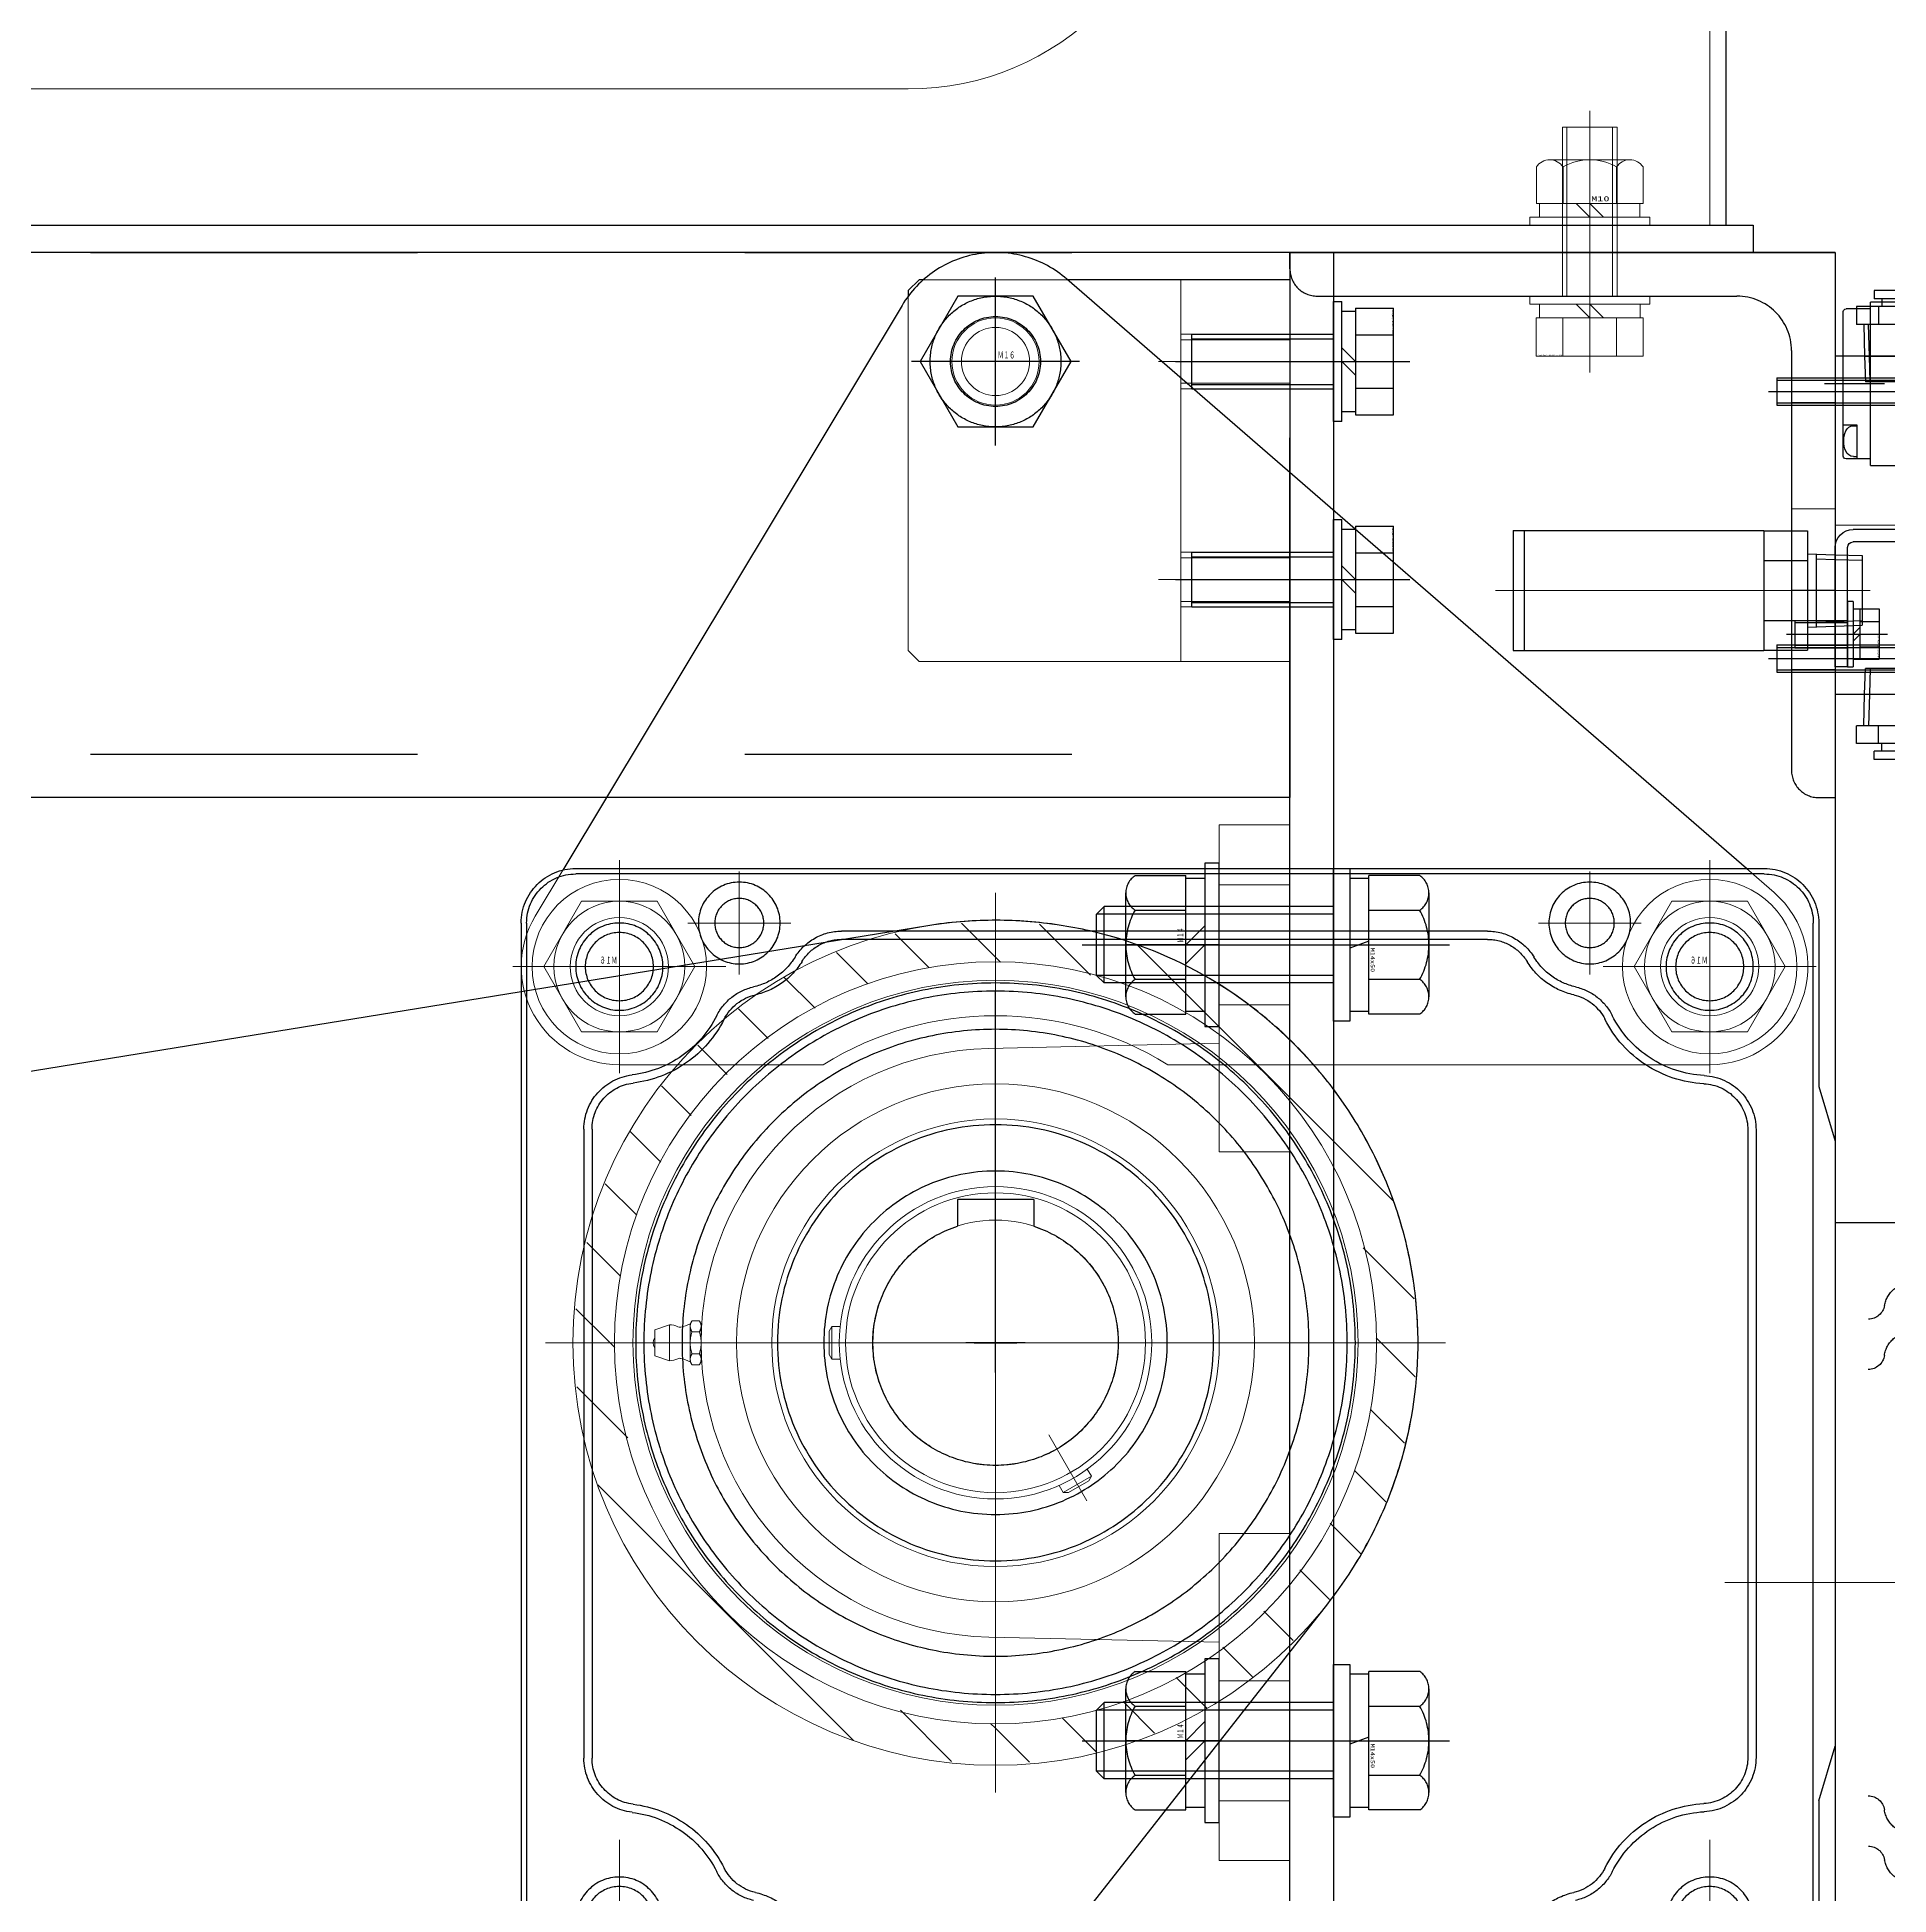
# Model space of a CAD drawing. Units: millimetres at full size. Extents: x -18456 to 18937, y -12290 to 13871.
# Drawn here: x 3715 to 4734, y -4201 to -3178 of the extents above; entities that cross this region are included whole.
import ezdxf
from ezdxf.enums import TextEntityAlignment as Align

# ---------------------------------------------------------------- set-up
doc = ezdxf.new("R2010")
doc.units = ezdxf.units.MM
doc.header["$LTSCALE"] = 100
doc.linetypes.add('CHAIN2', pattern=[12, 9, -1, 1, -1])
doc.linetypes.add('DOUBLE_CHAIN2', pattern=[12.8, 9, -1, 0.6, -0.6, 0.6, -1])
for name, color, linetype in [('0-2_0', 2, 'Continuous'), ('0-3_06_PHANTOM', 2, 'DOUBLE_CHAIN2'), ('0-6_10_DRAFT', 1, 'Continuous')]:
    doc.layers.add(name, color=color, linetype=linetype)
doc.layers.add('0-7_05_CENTER', color=2, linetype='CHAIN2', lineweight=18)
doc.layers.add('0-8_04_HIDDEN', color=7, linetype='Continuous', lineweight=18)
doc.styles.add('ＭＳ ゴシック', font='')
doc.styles.get('ＭＳ ゴシック').set_extended_font_data('MS Gothic')

# ---------------------------------------------------------------- blocks, each defined once
blk = doc.blocks.new('A$C7D504894_1')
at = {"layer": '0-2_0', "color": 134}
blk.add_line((675, 5), (675, 542.98), dxfattribs=at)
blk.add_lwpolyline([(-30, 5), (680, 5), (680, 0), (-30, 0)], close=True, dxfattribs=at)
at = {"layer": '0-7_05_CENTER'}
blk.add_line((650, -7.24), (650, 12.16), dxfattribs=at)
at = {"layer": '0-8_04_HIDDEN'}
blk.add_line((672, 5), (672, 700), dxfattribs=at)
blk = doc.blocks.new('A$C67527B72_1')
at = {"layer": '0-8_04_HIDDEN'}
blk.add_lwpolyline([(687, 200), (687, 0), (687, -200)], dxfattribs=at)
blk.add_arc((637, 200), 50, 0, 90, dxfattribs=at)
blk = doc.blocks.new('A$C1A3C2C0C_1_1')
at = {"layer": '0-8_04_HIDDEN', "linetype": 'CHAIN2'}
blk.add_line((0, -34), (0, 14), dxfattribs=at)
at = {"layer": '0-8_04_HIDDEN'}
for p, q in [((-9.81, 11), (9.81, 11)), ((-9.81, 4), (-9.81, 11)), ((-4.91, 4), (-4.91, 11)), ((4.91, 4), (4.91, 11)), ((9.81, 4), (9.81, 11)), ((9.81, 4), (-9.81, 4)), ((-9.25, 4), (-9.25, 1.5)), ((0, 1.5), (-2.5, 4)), ((0, 4), (2.5, 1.5)), ((9.25, 1.5), (9.25, 4)), ((-11, 1.5), (11, 1.5)), ((-11, 1.5), (-11, 0)), ((-11, 0), (11, 0)), ((-5, -31), (-5, 0)), ((-4.19, -31), (-4.19, 0)), ((4.19, -31), (4.19, 0)), ((5, -31), (5, 0)), ((11, 0), (11, 1.5)), ((-5, -31), (5, -31))]:
    blk.add_line(p, q, dxfattribs=at)
at = {"layer": '0-6_10_DRAFT', "style": 'ＭＳ ゴシック', "width": 1.8}
blk.add_text('BT-M10x35L,SW,PW', height=0.2199, dxfattribs=at).set_placement((5.1, 10.66), align=Align.BOTTOM_LEFT)
blk = doc.blocks.new('M10Nza_1_1')
at = {"layer": '0-8_04_HIDDEN'}
for p, q in [((-9.8, 4), (-9.8, 10.69)), ((-7.35, 12), (7.35, 12)), ((-4.9, 4), (-4.9, 10.69)), ((4.9, 10.69), (4.9, 4)), ((9.8, 10.69), (9.8, 4)), ((-9.8, 4), (9.8, 4)), ((-9.2, 1.5), (-9.2, 4)), ((0, 1.5), (-2.5, 4)), ((0, 4), (2.5, 1.5)), ((9.2, 4), (9.2, 1.5))]:
    blk.add_line(p, q, dxfattribs=at)
at = {"layer": '0-8_04_HIDDEN', "linetype": 'CHAIN2'}
blk.add_line((0, 12), (0, 0), dxfattribs=at)
at = {"layer": '0-8_04_HIDDEN'}
blk.add_lwpolyline([(-11, 1.5), (11, 1.5), (11, 0), (-11, 0)], close=True, dxfattribs=at)
for centre, radius, start, end in [((-7.35, 9.06), 2.94, 33.626, 146.374), ((0, 2.2), 9.8, 60, 120), ((7.35, 9.06), 2.94, 33.626, 146.374)]:
    blk.add_arc(centre, radius, start, end, dxfattribs=at)
at = {"layer": '0-6_10_DRAFT', "style": 'ＭＳ ゴシック', "width": 1.8}
blk.add_text('M10', height=0.916, dxfattribs=at).set_placement((0.26, 4.12), align=Align.BOTTOM_LEFT)
blk = doc.blocks.new('A$C77FD0713_1')
at = {"layer": '0-2_0'}
for name, p in [('A$C7D504894_1', (-650, 0)), ('M10Nza_1_1', (0, 5))]:
    blk.add_blockref(name, p, dxfattribs=at)
at = {"layer": '0-8_04_HIDDEN'}
for name, p, rotation in [('A$C67527B72_1', (-325, 717), 270), ('A$C1A3C2C0C_1_1', (0, -8), 180)]:
    blk.add_blockref(name, p, dxfattribs=dict(at, rotation=rotation))
blk = doc.blocks.new('GM-SHYM-RH 0.75kW、1／240a_1_1')
at = {"layer": '0-3_06_PHANTOM'}
for p, q in [((77, 87), (-141, 87)), ((-141, 86), (77, 86)), ((-151, 77), (-151, 47)), ((-150, -114), (-150, 77)), ((-90.25, 75.5), (28.25, 75.5)), ((86, 77), (86, -114)), ((87, 77), (87, -114)), ((-90.25, 74), (28.25, 74)), ((-151, 47), (-154, 37)), ((-139.5, 39.04), (-139.5, -76.04)), ((-138, 39.04), (-138, -76.04)), ((74, 39.2), (74, -76.2)), ((75.5, 39.2), (75.5, -76.2)), ((-154, 37), (-154, -74)), ((-7, 26.3), (7, 26.3)), ((-7, 26.3), (-7, 21.38)), ((7, 26.3), (7, 21.38)), ((-176.5, 22), (-154, 22)), ((-151, -84), (-154, -74)), ((-151, -84), (-151, -114))]:
    blk.add_line(p, q, dxfattribs=at)
for centre, radius in [((-109, 77), 7.5), ((47, 77), 7.5), ((-109, 77), 4.5), ((47, 77), 4.5), ((-131, 69), 8), ((-131, 69), 6.25), ((69, 69), 8), ((69, 69), 6.25), ((0, 0), 66), ((0, 0), 64.5), ((0, 0), 57.5), ((0, 0), 40), ((0, 0), 31.5), ((-131, -106), 8), ((69, -106), 8), ((-131, -106), 6.25), ((69, -106), 6.25)]:
    blk.add_circle(centre, radius, dxfattribs=at)
for centre, radius, start, end in [((-141, 77), 10, 90, 180), ((-141, 77), 9, 90, 180), ((77, 77), 10, 0, 90), ((77, 77), 9, 0, 90), ((-90.25, 65.5), 10, 90, 148.4846), ((28.25, 65.5), 10, 31.5154, 90), ((-90.25, 65.5), 8.5, 90, 148.4846), ((28.25, 65.5), 8.5, 31.5154, 90), ((-109, 77), 12, 282.6202, 328.4846), ((-109, 77), 13.5, 282.6202, 328.4846), ((47, 77), 13.5, 211.5154, 257.3798), ((47, 77), 12, 211.5154, 257.3798), ((-104.19, 55.53), 10, 102.6202, 153.3237), ((42.19, 55.53), 10, 26.6763, 77.3798), ((-104.19, 55.53), 8.5, 102.6202, 153.3237), ((42.19, 55.53), 8.5, 26.6763, 77.3798), ((-131, 69), 20, 272.866, 333.3237), ((-131, 69), 21.5, 272.866, 333.3237), ((69, 69), 21.5, 206.6763, 263.3002), ((69, 69), 20, 206.6763, 263.3002), ((-129.5, 39.04), 10, 92.866, 180), ((65.5, 39.2), 10, 0, 83.3002), ((-129.5, 39.04), 8.5, 92.866, 180), ((65.5, 39.2), 8.5, 0, 83.3002), ((0, 0), 22.5, 108.1262, 71.8738), ((-168, 6), 5, 9.6148, 90), ((-160.11, 7.34), 3, 189.6148, 270), ((-168, -3.01), 5, 8.086, 90), ((-160.08, -1.89), 3, 188.086, 270), ((-129.5, -76.04), 10, 180, 267.134), ((-129.5, -76.04), 8.5, 180, 267.134), ((65.5, -76.2), 8.5, 276.6998, 0), ((65.5, -76.2), 10, 276.6998, 0), ((-160.08, -86.11), 3, 90, 171.914), ((-131, -106), 21.5, 26.6763, 87.134), ((69, -106), 21.5, 96.6998, 153.3237), ((-168, -84.99), 5, 270, 351.914), ((-131, -106), 20, 26.6763, 87.134), ((69, -106), 20, 96.6998, 153.3237), ((-168, -94), 5, 270, 350.3852), ((-160.11, -95.34), 3, 90, 170.3852), ((-104.19, -92.53), 10, 206.6763, 257.3798), ((-104.19, -92.53), 8.5, 206.6763, 257.3798), ((42.19, -92.53), 8.5, 282.6202, 333.3237), ((42.19, -92.53), 10, 282.6202, 333.3237), ((-109, -114), 13.5, 31.5154, 77.3798), ((47, -114), 13.5, 102.6202, 148.4846)]:
    blk.add_arc(centre, radius, start, end, dxfattribs=at)
at = {"layer": '0-7_05_CENTER'}
for p, q in [((-109, 86.43), (-109, 67.57)), ((47, 86.43), (47, 67.57)), ((-131, 54.19), (-131, 83.81)), ((69, 54.19), (69, 83.81)), ((0, 79.47), (0, -79.47)), ((-99.57, 77), (-118.43, 77)), ((56.43, 77), (37.57, 77)), ((-116.19, 69), (-145.81, 69)), ((83.81, 69), (54.19, 69)), ((79.47, 0), (-79.47, 0)), ((-133.79, -44), (-401.98, -44)), ((-131, -120.81), (-131, -91.19)), ((69, -120.81), (69, -91.19))]:
    blk.add_line(p, q, dxfattribs=at)
blk = doc.blocks.new('A$C011450D5_1_1')
at = {"layer": '0-3_06_PHANTOM', "color": 7}
for p, q in [((-206.72, -18), (-82.11, -126.11)), ((-51.85, -121.3), (10.19, -18))]:
    blk.add_line(p, q, dxfattribs=at)
blk.add_circle((-69, -111), 8.25, dxfattribs=at)
blk.add_arc((-69, -111), 20, 229.0571, 329.0108, dxfattribs=at)
at = {"layer": '0-6_10_DRAFT'}
for p, q in [((-69, 72.91), (-69, 4.5)), ((-65.09, 69), (-72.91, 69))]:
    blk.add_line(p, q, dxfattribs=at)
at = {"layer": '0-7_05_CENTER'}
for p, q in [((-200, -13.68), (-200, 13.68)), ((0, -13.68), (0, 13.68)), ((-186.32, 0), (-213.68, 0)), ((13.68, 0), (-13.68, 0)), ((-69, -124.68), (-69, -97.32)), ((-55.32, -111), (-82.68, -111))]:
    blk.add_line(p, q, dxfattribs=at)
at = {"layer": '0-8_04_HIDDEN'}
for p, q in [((-200, 18), (-100.61, 18)), ((-37.39, 18), (0, 18)), ((10.19, -18), (15.43, -9.27)), ((-211.8, -13.6), (-206.72, -18))]:
    blk.add_line(p, q, dxfattribs=at)
for centre in [(-200, 0), (0, 0)]:
    blk.add_circle(centre, 9, dxfattribs=at)
for centre, radius, start, end in [((-200, 0), 18, 90, 229.0571), ((-69, 69), 60, 238.2117, 301.7883), ((0, 0), 18, 329.0108, 90)]:
    blk.add_arc(centre, radius, start, end, dxfattribs=at)
blk = doc.blocks.new('M16Bv_1_1')
at = {"layer": '0-8_04_HIDDEN', "linetype": 'CHAIN2'}
for p, q in [((0, 19.54), (0, -19.54)), ((-19.54, 0), (19.54, 0))]:
    blk.add_line(p, q, dxfattribs=at)
at = {"layer": '0-8_04_HIDDEN'}
for p, q in [((13.85, 0), (6.93, 11.99)), ((-13.85, 0), (-6.92, -11.99)), ((6.93, -11.99), (13.85, 0)), ((-6.92, -11.99), (6.93, -11.99))]:
    blk.add_line(p, q, dxfattribs=at)
blk.add_lwpolyline([(6.93, 11.99), (-6.92, 11.99), (-13.85, 0)], dxfattribs=at)
for radius in [16, 11.99]:
    blk.add_circle((0, 0), radius, dxfattribs=at)
at = {"layer": '0-6_10_DRAFT', "style": 'ＭＳ ゴシック', "width": 0.6}
blk.add_text('Ｍ１６', height=1.257, dxfattribs=at).set_placement((0.41, 0.18), align=Align.BOTTOM_LEFT)
blk = doc.blocks.new('M16Tz_1_1')
at = {"layer": '0-7_05_CENTER'}
for p, q in [((0, -14.81), (0, 14.81)), ((14.81, 0), (-14.81, 0))]:
    blk.add_line(p, q, dxfattribs=at)
at = {"layer": '0-8_04_HIDDEN'}
for radius in [8, 6.25]:
    blk.add_circle((0, 0), radius, dxfattribs=at)
blk = doc.blocks.new('A$C0ACA4659_1_1')
at = {"layer": '0-7_05_CENTER'}
for p, q in [((-40, -58.09), (-40, -29.91)), ((0, -58.09), (0, -29.91))]:
    blk.add_line(p, q, dxfattribs=at)
at = {"layer": '0-8_04_HIDDEN'}
for p, q in [((15, -34), (-55, -34)), ((-45, -54), (-45, -34)), ((-44, -54), (-44, -34)), ((-36, -54), (-36, -34)), ((-35, -54), (-35, -34)), ((-5, -54), (-5, -34)), ((-4, -54), (-4, -34)), ((4, -54), (4, -34)), ((5, -54), (5, -34))]:
    blk.add_line(p, q, dxfattribs=at)
blk.add_lwpolyline([(-55, -54), (15, -54), (15, 14), (13, 16), (-53, 16), (-55, 14)], close=True, dxfattribs=at)
blk.add_blockref('M16Tz_1_1', (0, 0), dxfattribs=at)
blk = doc.blocks.new('A$C7E374867_1_1')
at = {"layer": '0-3_06_PHANTOM', "color": 7, "linetype": 'CHAIN2'}
blk.add_line((0, -29), (0, 14), dxfattribs=at)
at = {"layer": '0-3_06_PHANTOM', "color": 7}
for p, q in [((-9.81, 11), (9.81, 11)), ((-9.81, 4), (-9.81, 11)), ((-4.91, 4), (-4.91, 11)), ((4.91, 4), (4.91, 11)), ((9.81, 4), (9.81, 11)), ((9.81, 4), (-9.81, 4)), ((-9.25, 4), (-9.25, 1.5)), ((0, 1.5), (-2.5, 4)), ((0, 4), (2.5, 1.5)), ((9.25, 1.5), (9.25, 4)), ((-11, 1.5), (11, 1.5)), ((-11, 1.5), (-11, 0)), ((-11, 0), (11, 0)), ((11, 0), (11, 1.5))]:
    blk.add_line(p, q, dxfattribs=at)
at = {"layer": '0-3_06_PHANTOM', "color": 7, "linetype": 'Continuous'}
for p, q in [((-5, -26), (-5, 0)), ((-4.19, -26), (-4.19, 0)), ((4.19, -26), (4.19, 0)), ((5, -26), (5, 0)), ((-5, -26), (5, -26))]:
    blk.add_line(p, q, dxfattribs=at)
at = {"layer": '0-6_10_DRAFT', "style": 'ＭＳ ゴシック', "width": 1.8}
blk.add_text('BT-M10x30L,SW,PW', height=0.2199, dxfattribs=at).set_placement((5.05, 10.66), align=Align.BOTTOM_LEFT)
blk = doc.blocks.new('M16Bu_1')
at = {"layer": '0-3_06_PHANTOM', "color": 7, "linetype": 'CHAIN2'}
for p, q in [((0, -15.42), (0, 15.42)), ((15.42, 0), (-15.42, 0))]:
    blk.add_line(p, q, dxfattribs=at)
at = {"layer": '0-3_06_PHANTOM', "color": 7}
for p, q in [((13.85, 0), (6.93, 11.99)), ((-13.85, 0), (-6.92, -11.99)), ((6.93, -11.99), (13.85, 0)), ((-6.92, -11.99), (6.93, -11.99))]:
    blk.add_line(p, q, dxfattribs=at)
blk.add_lwpolyline([(6.93, 11.99), (-6.92, 11.99), (-13.85, 0)], dxfattribs=at)
blk.add_circle((0, 0), 11.99, dxfattribs=at)
at = {"layer": '0-6_10_DRAFT', "style": 'ＭＳ ゴシック', "width": 0.6}
blk.add_text('Ｍ１６', height=1.257, dxfattribs=at).set_placement((0.41, 0.18), align=Align.BOTTOM_LEFT)
blk = doc.blocks.new('A$C3BB52854_1_1')
at = {"layer": '0-3_06_PHANTOM', "color": 7}
for p, q in [((-54, 195), (-13.23, 195)), ((13.23, 195), (14, 195))]:
    blk.add_line(p, q, dxfattribs=at)
blk.add_lwpolyline([(14, 195), (16, 193), (16, 192)], dxfattribs=at)
at = {"layer": '0-3_06_PHANTOM', "xscale": -1, "rotation": 180}
blk.add_blockref('A$C011450D5_1_1', (69, 69), dxfattribs=at)
at = {"layer": '0-3_06_PHANTOM', "xscale": -1}
blk.add_blockref('M16Bu_1', (0, 180), dxfattribs=at)
at = {"layer": '0-3_06_PHANTOM', "rotation": 90}
for p in [(-62, 180), (-62, 140)]:
    blk.add_blockref('A$C7E374867_1_1', p, dxfattribs=at)
at = {"layer": '0-8_04_HIDDEN', "xscale": -1, "rotation": 270}
blk.add_blockref('A$C0ACA4659_1_1', (0, 180), dxfattribs=at)
at = {"layer": '0-8_04_HIDDEN'}
for p in [(-131, 69), (69, 69)]:
    blk.add_blockref('M16Bv_1_1', p, dxfattribs=at)
blk = doc.blocks.new('A$C4E513AF4_1_1')
at = {"layer": '0-3_06_PHANTOM', "color": 7, "linetype": 'CHAIN2'}
blk.add_line((0, -46.09), (0, 21.25), dxfattribs=at)
at = {"layer": '0-3_06_PHANTOM', "color": 7}
for p, q in [((-9.52, 17.5), (9.52, 17.5)), ((-12.7, 15.8), (-12.7, 6.5)), ((-6.35, 6.5), (-6.35, 15.8)), ((6.35, 15.8), (6.35, 6.5)), ((12.7, 15.8), (12.7, 6.5)), ((12.7, 6.5), (-12.7, 6.5)), ((-12.25, 3), (-12.25, 6.5)), ((-0.64, 6.5), (0.64, 3)), ((12.25, 6.5), (12.25, 3)), ((-14, 0), (-14, 3)), ((-14, 3), (14, 3)), ((14, 0), (-14, 0)), ((-5.6, 0), (-5.6, -43.5)), ((5.6, 0), (5.6, -43.5)), ((14, 3), (14, 0)), ((7, -42.1), (-7, -42.1)), ((5.6, -43.5), (-5.6, -43.5))]:
    blk.add_line(p, q, dxfattribs=at)
for points in [[(-7, 0), (-7, -42.1), (-5.6, -43.5)], [(7, 0), (7, -42.1), (5.6, -43.5)]]:
    blk.add_lwpolyline(points, dxfattribs=at)
for centre, radius, start, end in [((-9.52, 13.69), 3.81, 33.626, 146.374), ((0, 4.8), 12.7, 60, 120), ((9.52, 13.69), 3.81, 33.626, 146.374)]:
    blk.add_arc(centre, radius, start, end, dxfattribs=at)
at = {"layer": '0-6_10_DRAFT', "style": 'ＭＳ ゴシック', "width": 1.5}
blk.add_text('M14x50', height=0.733, dxfattribs=at).set_placement((0.53, 6.6), align=Align.BOTTOM_LEFT)
blk = doc.blocks.new('M14Nza_1_1')
at = {"layer": '0-3_06_PHANTOM', "color": 7}
for p, q in [((-9.52, 17.1), (9.52, 17.1)), ((-12.7, 15.4), (-12.7, 6.1)), ((-6.35, 6.1), (-6.35, 15.4)), ((6.35, 15.4), (6.35, 6.1)), ((12.7, 15.4), (12.7, 6.1)), ((-12.7, 6.1), (12.7, 6.1)), ((-12.25, 2.6), (-12.25, 6.1)), ((-3.5, 6.1), (0, 2.6)), ((0, 6.1), (3.5, 2.6)), ((12.25, 6.1), (12.25, 2.6))]:
    blk.add_line(p, q, dxfattribs=at)
at = {"layer": '0-3_06_PHANTOM', "color": 7, "linetype": 'CHAIN2'}
blk.add_line((0, 0), (0, 17.1), dxfattribs=at)
at = {"layer": '0-3_06_PHANTOM', "color": 7}
blk.add_lwpolyline([(-15, 0), (15, 0), (15, 2.6), (-15, 2.6)], close=True, dxfattribs=at)
for centre, radius, start, end in [((-9.52, 13.29), 3.81, 33.626, 146.374), ((0, 4.4), 12.7, 60, 120), ((9.52, 13.29), 3.81, 33.626, 146.374)]:
    blk.add_arc(centre, radius, start, end, dxfattribs=at)
at = {"layer": '0-6_10_DRAFT', "style": 'ＭＳ ゴシック', "width": 0.6}
blk.add_text('Ｍ１４', height=1.1, dxfattribs=at).set_placement((0.39, 6.2), align=Align.BOTTOM_LEFT)
blk = doc.blocks.new('MUCP209a_1_1')
at = {"layer": '0-7_05_CENTER'}
for p, q in [((0, 0), (0, 121.78)), ((-61.89, 54), (61.89, 54)), ((-29.01, 37.25), (-16.89, 44.25)), ((-73, 17.3), (-73, -4.45)), ((73, 17.3), (73, -4.45))]:
    blk.add_line(p, q, dxfattribs=at)
at = {"layer": '0-8_04_HIDDEN', "color": 2}
for p, q in [((-2.4, 116.5), (-3.3, 113.8)), ((-2.4, 116.5), (2.4, 116.5)), ((2.4, 116.5), (3.3, 113.8)), ((-3.3, 113.8), (3.3, 113.8)), ((-3.5, 110), (-4.04, 109.69)), ((-4.04, 108.31), (-4.04, 109.69)), ((-3.03, 110), (-3.5, 110)), ((0, 110), (-3.03, 110)), ((-2.02, 109.69), (-2.02, 108.31)), ((3.03, 110), (0, 110)), ((2.02, 109.69), (2.02, 108.31)), ((3.5, 110), (3.03, 110)), ((3.5, 110), (4.04, 109.69)), ((4.04, 109.69), (4.04, 108.31)), ((-3.5, 108), (-4.04, 108.31)), ((-3.18, 108), (-3.18, 107.91)), ((3.18, 108), (3.18, 107.91)), ((3.5, 108), (4.04, 108.31)), ((-2.13, 84.5), (-3, 84)), ((3, 84), (-3, 84)), ((-3, 82.49), (-3, 84)), ((2.13, 84.5), (-2.13, 84.5)), ((2.13, 84.5), (3, 84)), ((3, 82.49), (3, 84)), ((-53.99, 55.24), (-54.95, 13)), ((54.95, 13), (53.99, 55.24)), ((-26.18, 42.35), (-27.48, 41.6)), ((-27.48, 41.6), (-24.48, 36.4)), ((-27.48, 40.6), (-27.48, 41.6)), ((-27.48, 40.6), (-25.35, 36.9)), ((-25.35, 36.9), (-24.48, 36.4)), ((-23.18, 37.16), (-24.48, 36.4)), ((-95, 13), (-35, 13)), ((-84, 13), (-84, 0)), ((-62, 13), (-62, 0)), ((-35, 0), (-35, 13)), ((35, 0), (35, 13)), ((62, 13), (62, 0)), ((84, 13), (84, 0))]:
    blk.add_line(p, q, dxfattribs=at)
for points in [[(-2.91, 109.99), (-2.97, 110), (-3.03, 110), (-3.09, 110), (-3.16, 109.99), (-3.22, 109.99), (-3.28, 109.98), (-3.34, 109.97), (-3.4, 109.96), (-3.46, 109.94), (-3.53, 109.92), (-3.59, 109.9), (-3.65, 109.88), (-3.71, 109.85), (-3.78, 109.82), (-3.84, 109.79), (-3.91, 109.76), (-3.97, 109.73), (-4.04, 109.69)], [(1.11, 109.9), (0.99, 109.92), (0.87, 109.94), (0.74, 109.96), (0.62, 109.97), (0.5, 109.98), (0.37, 109.99), (0.25, 109.99), (0.13, 110), (0, 110), (-0.13, 110), (-0.25, 109.99), (-0.37, 109.99), (-0.5, 109.98), (-0.62, 109.97), (-0.74, 109.96), (-0.87, 109.94), (-0.99, 109.92), (-1.11, 109.9), (-1.24, 109.88), (-1.37, 109.85), (-1.49, 109.82), (-1.62, 109.79), (-1.75, 109.76), (-1.89, 109.73), (-2.02, 109.69), (-2.09, 109.73), (-2.15, 109.76), (-2.22, 109.79), (-2.28, 109.82), (-2.35, 109.85), (-2.41, 109.88), (-2.47, 109.9), (-2.54, 109.92), (-2.6, 109.94), (-2.66, 109.96), (-2.72, 109.97), (-2.78, 109.98), (-2.84, 109.99), (-2.91, 109.99)], [(4.04, 109.69), (3.97, 109.73), (3.91, 109.76), (3.84, 109.79), (3.78, 109.82), (3.71, 109.85), (3.65, 109.88), (3.59, 109.9), (3.53, 109.92), (3.46, 109.94), (3.4, 109.96), (3.34, 109.97), (3.28, 109.98), (3.22, 109.99), (3.16, 109.99), (3.09, 110), (3.03, 110), (2.97, 110), (2.91, 109.99), (2.84, 109.99), (2.78, 109.98), (2.72, 109.97), (2.66, 109.96), (2.6, 109.94), (2.54, 109.92), (2.47, 109.9), (2.41, 109.88), (2.35, 109.85), (2.28, 109.82), (2.22, 109.79), (2.15, 109.76), (2.09, 109.73), (2.02, 109.69), (1.89, 109.73), (1.75, 109.76), (1.62, 109.79), (1.49, 109.82), (1.37, 109.85), (1.24, 109.88), (1.11, 109.9)], [(-4.04, 108.31), (-3.97, 108.27), (-3.91, 108.24), (-3.84, 108.21), (-3.78, 108.18), (-3.71, 108.15), (-3.65, 108.12), (-3.59, 108.1), (-3.53, 108.08), (-3.46, 108.06), (-3.4, 108.04), (-3.34, 108.03), (-3.28, 108.02), (-3.22, 108.01), (-3.16, 108.01), (-3.09, 108), (-3.03, 108)], [(-3.5, 108), (-3.03, 108), (0, 108), (3.03, 108), (3.5, 108)], [(-3.03, 108), (-2.97, 108), (-2.91, 108.01), (-2.84, 108.01), (-2.78, 108.02), (-2.72, 108.03), (-2.66, 108.04), (-2.6, 108.06), (-2.54, 108.08), (-2.47, 108.1), (-2.41, 108.12), (-2.35, 108.15), (-2.28, 108.18), (-2.22, 108.21), (-2.15, 108.24), (-2.09, 108.27), (-2.02, 108.31)], [(-2.02, 108.31), (-1.89, 108.27), (-1.75, 108.24), (-1.62, 108.21), (-1.49, 108.18), (-1.37, 108.15), (-1.24, 108.12), (-1.11, 108.1), (-0.99, 108.08), (-0.87, 108.06), (-0.74, 108.04), (-0.62, 108.03), (-0.5, 108.02), (-0.37, 108.01), (-0.25, 108.01), (-0.13, 108), (0, 108)], [(0, 108), (0.13, 108), (0.25, 108.01), (0.37, 108.01), (0.5, 108.02), (0.62, 108.03), (0.74, 108.04), (0.87, 108.06), (0.99, 108.08), (1.11, 108.1), (1.24, 108.12), (1.37, 108.15), (1.49, 108.18), (1.62, 108.21), (1.75, 108.24), (1.89, 108.27), (2.02, 108.31)], [(2.02, 108.31), (2.09, 108.27), (2.15, 108.24), (2.22, 108.21), (2.28, 108.18), (2.35, 108.15), (2.41, 108.12), (2.47, 108.1), (2.54, 108.08), (2.6, 108.06), (2.66, 108.04), (2.72, 108.03), (2.78, 108.02), (2.84, 108.01), (2.91, 108.01), (2.97, 108), (3.03, 108)], [(3.03, 108), (3.09, 108), (3.16, 108.01), (3.22, 108.01), (3.28, 108.02), (3.34, 108.03), (3.4, 108.04), (3.46, 108.06), (3.53, 108.08), (3.59, 108.1), (3.65, 108.12), (3.71, 108.15), (3.78, 108.18), (3.84, 108.21), (3.91, 108.24), (3.97, 108.27), (4.04, 108.31)], [(95, 0), (-95, 0), (-95, 13)], [(95, 0), (95, 13), (35, 13)]]:
    blk.add_lwpolyline(points, dxfattribs=at)
for radius in [47.5, 41.05, 41.05, 28.65, 22.5]:
    blk.add_circle((0, 54), radius, dxfattribs=at)
for centre, radius, start, end in [((0, 115.21), 1.59, 54.1961, 125.8039), ((0, 113.8), 3.3, 180, 207.487), ((0, 113.8), 3.3, 332.513, 0), ((-8.74, 112.93), 6, 330.761, 348.6534), ((-3.64, 111.91), 0.8, 348.6534, 27.487), ((3.64, 111.91), 0.8, 152.513, 191.3466), ((8.74, 112.93), 6, 191.3466, 209.239), ((0, 54), 54, 1.3133, 178.6867)]:
    blk.add_arc(centre, radius, start, end, dxfattribs=at)
blk = doc.blocks.new('A$C0B951DBD_1_1')
at = {"layer": '0-7_05_CENTER'}
for p, q in [((0, 82.52), (0, -82.52)), ((82.52, 0), (-82.52, 0))]:
    blk.add_line(p, q, dxfattribs=at)
at = {"layer": '0-8_04_HIDDEN', "color": 3}
for p, q in [((-17.43, 67.42), (-8.06, 76.8)), ((12.24, 68.81), (18.42, 74.99)), ((-72.95, 26.05), (-26.05, 72.95)), ((23.4, 65.82), (29.16, 71.59)), ((33.11, 61.39), (38.8, 67.08)), ((41.68, 55.82), (47.12, 61.26)), ((49.24, 49.24), (54.59, 54.59)), ((55.82, 41.68), (61.26, 47.12)), ((61.39, 33.11), (67.08, 38.8)), ((65.82, 23.4), (71.59, 29.16)), ((-76.8, 8.06), (-67.42, 17.43)), ((68.81, 12.24), (74.99, 18.42)), ((67.42, -17.43), (76.8, -8.06)), ((-74.99, -18.42), (-68.81, -12.24)), ((-71.59, -29.16), (-65.82, -23.4)), ((26.05, -72.95), (72.95, -26.05)), ((-67.08, -38.8), (-61.39, -33.11)), ((-61.26, -47.12), (-55.82, -41.68)), ((-54.59, -54.59), (-49.24, -49.24)), ((-47.12, -61.26), (-41.68, -55.82)), ((-38.8, -67.08), (-33.11, -61.39)), ((-29.16, -71.59), (-23.4, -65.82)), ((8.06, -76.8), (17.43, -67.42)), ((-18.42, -74.99), (-12.24, -68.81))]:
    blk.add_line(p, q, dxfattribs=at)
for points in [[(-0.89, 69.82), (0, 70.71), (6.24, 76.95)], [(69.82, -0.89), (70.71, 0), (76.95, 6.24)], [(-76.95, -6.24), (-70.71, 0), (-69.82, 0.89)], [(-6.24, -76.95), (0, -70.71), (0.89, -69.82)]]:
    blk.add_lwpolyline(points, dxfattribs=at)
blk.add_circle((0, 0), 77.5, dxfattribs=at)
at = {"layer": '0-8_04_HIDDEN'}
for radius in [69.9, 66.5, 27.5, 22.5]:
    blk.add_circle((0, 0), radius, dxfattribs=at)
blk = doc.blocks.new('A$C4EAA718C_1')
at = {"layer": '0-8_04_HIDDEN'}
for name, p in [('A$C0B951DBD_1_1', (-73, 54)), ('MUCP209a_1_1', (-73, 0)), ('M14Nza_1_1', (-146, 13)), ('M14Nza_1_1', (0, 13))]:
    blk.add_blockref(name, p, dxfattribs=at)
at = {"layer": '0-8_04_HIDDEN', "rotation": 180}
for p in [(-146, -8), (0, -8)]:
    blk.add_blockref('A$C4E513AF4_1_1', p, dxfattribs=at)
blk = doc.blocks.new('A$C71C927AE_1')
at = {"layer": '0-3_06_PHANTOM', "xscale": -1}
for name in ['A$C3BB52854_1_1', 'GM-SHYM-RH 0.75kW、1／240a_1_1']:
    blk.add_blockref(name, (0, 0), dxfattribs=at)
at = {"layer": '0-8_04_HIDDEN', "rotation": 90}
blk.add_blockref('A$C4EAA718C_1', (54, 73), dxfattribs=at)
blk = doc.blocks.new('AN202-02a_1_1')
at = {"layer": '0-2_0'}
for p, q in [((-59.06, 11), (-13.06, 11)), ((-59.06, 11), (-59.06, -11)), ((-57.06, 11), (-57.06, -11)), ((-13.06, 11), (-13.06, -11)), ((-13.06, 5.48), (-5.06, 5.48)), ((-5.06, 6.7), (0, 6.55)), ((-3.49, 6.65), (-3.49, -6.65)), ((-3.49, 5.8), (0, 5.69)), ((-13.06, -5.49), (-5.06, -5.49)), ((-5.06, -6.7), (0, -6.55)), ((-3.49, -5.8), (0, -5.69)), ((-59.06, -11), (-13.06, -11)), ((-13.06, -10.97), (-5.06, -10.97))]:
    blk.add_line(p, q, dxfattribs=at)
blk.add_lwpolyline([(-13.06, 10.97), (-5.06, 10.97), (-5.06, -10.97)], dxfattribs=at)
at = {"layer": '0-6_10_DRAFT'}
for p, q in [((0, 6.55), (4.94, 6.39)), ((0, -6.55), (0, 6.55)), ((0, 5.69), (4.94, 5.53)), ((4.94, 6.39), (4.94, -6.39)), ((0, -5.69), (4.94, -5.53)), ((0, -6.55), (4.94, -6.39))]:
    blk.add_line(p, q, dxfattribs=at)
at = {"layer": '0-7_05_CENTER'}
blk.add_line((-62.32, 0), (4.94, 0), dxfattribs=at)
blk = doc.blocks.new('KQ2H06-02Sa_1_1')
at = {"layer": '0-2_0'}
for p, q in [((4.85, 12), (-4.85, 12)), ((-4.85, 12), (-4.85, 10.5)), ((4.85, 10.5), (-4.85, 10.5)), ((-3.4, 10.5), (-3.4, 9.1)), ((3.4, 9.1), (3.4, 10.5)), ((4.85, 10.5), (4.85, 12)), ((8.08, 9.1), (-8.08, 9.1)), ((-8.08, 9.1), (-8.08, 5.8)), ((-4.04, 9.1), (-4.04, 5.8)), ((4.04, 9.1), (4.04, 5.8)), ((8.08, 9.1), (8.08, 5.8)), ((8.08, 5.8), (-8.08, 5.8)), ((-6.76, 5.8), (-6.58, 0)), ((-5.72, 0), (-5.9, 5.8)), ((5.72, 0), (5.9, 5.8)), ((6.58, 0), (6.76, 5.8))]:
    blk.add_line(p, q, dxfattribs=at)
at = {"layer": '0-2_0', "linetype": 'CHAIN2'}
blk.add_line((0, 12.83), (0, -4.7), dxfattribs=at)
at = {"layer": '0-6_10_DRAFT'}
for p, q in [((-6.58, 0), (-6.43, -4.7)), ((-6.58, 0), (6.58, 0)), ((-5.58, -4.7), (-5.72, 0)), ((5.58, -4.7), (5.72, 0)), ((6.43, -4.7), (6.58, 0)), ((6.43, -4.7), (-6.43, -4.7))]:
    blk.add_line(p, q, dxfattribs=at)
blk = doc.blocks.new('VH202-02a_1_1')
at = {"layer": '0-2_0'}
for p, q in [((35.23, 78.73), (72.24, 88.65)), ((72.24, 88.65), (89.39, 90.15)), ((76.06, 66.99), (72.24, 88.65)), ((0, 76), (0, 55)), ((33.78, 76.45), (34.76, 70.87)), ((-12.32, 72.59), (-14, 63.04)), ((-11.82, 73), (11.32, 73)), ((12.06, 71.18), (11.81, 72.59)), ((12.89, 71.08), (34.06, 74.81)), ((12.89, 71.08), (11.99, 70.66)), ((12.89, 71.08), (14.28, 63.2)), ((34.76, 70.87), (35.74, 65.29)), ((76.06, 66.99), (92.69, 71.44)), ((14.28, 63.2), (35.45, 66.93)), ((37.89, 63.65), (76.06, 66.99)), ((-14, 63.04), (-14, 58.5)), ((-14, 63), (13.39, 63)), ((14.28, 63.2), (13.25, 63.29)), ((13.5, 62.79), (13.5, 58.5)), ((13.06, 58), (-13.5, 58)), ((-9.5, 59.74), (-9.5, 55.58)), ((-4, 58), (-4, 57)), ((4, 57), (4, 58)), ((-16.5, 54), (-15.69, 54.81)), ((-15.69, 55.52), (-14.21, 57)), ((-15.69, 55.52), (-15.69, 54.81)), ((-15.69, 54.81), (15.69, 54.81)), ((-15.69, 54.81), (-15.69, 45.5)), ((-14.21, 57), (0, 57)), ((-5.66, 54.81), (-5.66, 45)), ((0, 57), (13.5, 57)), ((5.66, 54.81), (5.66, 45)), ((12.3, 57), (12.3, 57.03)), ((15.69, 54.81), (13.5, 57)), ((15.69, 54.81), (15.69, 45.5)), ((16.5, 54), (15.69, 54.81)), ((-16.5, 54), (-16.5, 46.31)), ((-16.5, 54), (-5.66, 54)), ((5.66, 54), (16.5, 54)), ((16.5, 54), (16.5, 46.31)), ((-22.87, 39.17), (-19.79, 44.5)), ((-18.92, 45), (0, 45)), ((-16.5, 46.31), (-15.69, 45.5)), ((-16.5, 46.31), (-5.66, 46.31)), ((-6, 45), (-6, 38.94)), ((18.92, 45), (0, 45)), ((16.5, 46.31), (5.66, 46.31)), ((6, 45), (6, 38.94)), ((16.5, 46.31), (15.69, 45.5)), ((22.87, 39.17), (19.79, 44.5)), ((-23, 38.67), (-23, 29)), ((-22.96, 38.94), (-6, 38.94)), ((6, 38.94), (22.96, 38.94)), ((23, 38.67), (23, 29)), ((-27, 28), (0, 28)), ((-18, 28), (-18, 23)), ((-17.37, 29.46), (-17.5, 28)), ((-8.63, 29.46), (-8.5, 28)), ((27, 28), (0, 28)), ((8.63, 29.46), (8.5, 28)), ((17.37, 29.46), (17.5, 28)), ((18, 28), (18, 23)), ((-28, 27), (-28, 23)), ((28, 27), (28, 23)), ((-31, 22.5), (-31, 0)), ((-30.5, 23), (0, 23)), ((30.5, 23), (0, 23)), ((31, 0), (31, 22.5)), ((-31, 0), (31, 0))]:
    blk.add_line(p, q, dxfattribs=at)
for centre, radius, start, end in [((89.56, 88.16), 2, 25.5521, 95.0001), ((64.3, 76.08), 30, 354.4478, 25.5522), ((35.74, 76.8), 2, 105, 189.9999), ((-11.82, 72.5), 0.5, 89.9998, 170), ((11.32, 72.5), 0.5, 9.9999, 89.9981), ((92.17, 73.37), 2, 284.9999, 354.4476), ((25.8, 69.22), 13.88, 171.8772, 207.6249), ((37.71, 65.64), 2, 190, 275), ((-13.5, 58.5), 0.5, 180, 269.9999), ((-9.5, 58.62), 2.5, 194.4749, 220.5396), ((-9.5, 58.62), 2.5, 319.4604, 345.5251), ((5.7, 57), 1, 0, 90), ((13.3, 57.03), 1, 101.5371, 180.0002), ((13, 58.5), 0.5, 281.5389, 0), ((-18.92, 44), 1, 89.9997, 149.9998), ((-16.19, 45.5), 0.5, 270, 360), ((16.19, 45.5), 0.5, 180, 270), ((18.92, 44), 1, 30.0002, 90.0004), ((-22, 38.67), 1, 150.0001, 180.0002), ((22, 38.67), 1, 0, 29.9999), ((-15.78, 29.32), 1.6, 105.494, 174.9999), ((-13, 19.3), 12, 74.5061, 105.4944), ((-10.22, 29.32), 1.6, 5.0001, 74.506), ((10.22, 29.32), 1.6, 105.494, 174.9999), ((13, 19.3), 12, 74.5061, 105.4944), ((15.78, 29.32), 1.6, 5.0001, 74.506), ((-27, 27), 1, 90, 180), ((-24, 29), 1, 270, 360), ((24, 29), 1, 180, 270), ((27, 27), 1, 0, 90), ((-30.5, 22.5), 0.5, 90, 180), ((30.5, 22.5), 0.5, 0, 90)]:
    blk.add_arc(centre, radius, start, end, dxfattribs=at)
at = {"layer": '0-7_05_CENTER'}
for p, q in [((8.64, 66.27), (97.11, 81.87)), ((0, 76.89), (0, 0)), ((9.5, 60.12), (9.5, 51.24)), ((-13, 32.4), (-13, 26.23)), ((13, 32.4), (13, 26.23)), ((-24.5, 25.5), (-24.5, -3.39)), ((24.5, 25.5), (24.5, -3.39)), ((-33.14, 12), (-25.86, 12)), ((33.14, 12), (25.86, 12)), ((12, 6.43), (12, -2.44))]:
    blk.add_line(p, q, dxfattribs=at)
at = {"layer": '0-2_0', "rotation": 90}
blk.add_blockref('KQ2H06-02Sa_1_1', (-31, 12), dxfattribs=at)
at = {"layer": '0-2_0', "xscale": -1, "rotation": 270}
blk.add_blockref('KQ2H06-02Sa_1_1', (31, 12), dxfattribs=at)
blk = doc.blocks.new('A$C7F2E56CE_1_1')
at = {"layer": '0-2_0'}
blk.add_blockref('VH202-02a_1_1', (0, 0), dxfattribs=at)
at = {"layer": '0-2_0', "rotation": 90}
blk.add_blockref('AN202-02a_1_1', (12, 0), dxfattribs=at)
blk = doc.blocks.new('A$C169829DD_1_1')
at = {"layer": '0-2_0', "color": 134, "linetype": 'CHAIN2'}
blk.add_line((0, -35.2), (0, 7.8), dxfattribs=at)
at = {"layer": '0-2_0', "color": 134}
for p, q in [((-4.6, 1.3), (-4.6, 0)), ((-4.6, 1.3), (4.6, 1.3)), ((-4.6, 0), (4.6, 0)), ((-2.5, -33.7), (-2.5, 0)), ((0, 0), (-1.3, 1.3)), ((0, 1.3), (1.3, 0)), ((2.5, -33.7), (2.5, 0)), ((4.6, 0), (4.6, 1.3)), ((-2.5, -11.7), (2.5, -11.7)), ((-2.07, -33.7), (-2.07, -11.7)), ((2.07, -33.7), (2.07, -11.7)), ((-2.5, -33.7), (2.5, -33.7))]:
    blk.add_line(p, q, dxfattribs=at)
blk.add_lwpolyline([(4.25, 1.3), (4.25, 6.3), (-4.25, 6.3), (-4.25, 1.3)], dxfattribs=at)
at = {"layer": '0-6_10_DRAFT', "style": 'ＭＳ ゴシック', "width": 1.85}
blk.add_text('CS-M5x35L,SW', height=0.2199, dxfattribs=at).set_placement((0.38, 5.96), align=Align.BOTTOM_LEFT)
blk = doc.blocks.new('A$C25D70F81_1_1')
at = {"layer": '0-2_0', "rotation": 270}
for name, p in [('A$C7F2E56CE_1_1', (0, 0)), ('A$C169829DD_1_1', (23, 24.5)), ('A$C169829DD_1_1', (23, -24.5))]:
    blk.add_blockref(name, p, dxfattribs=at)
blk = doc.blocks.new('A$C71340FE3_1_1')
at = {"layer": '0-2_0', "color": 134, "linetype": 'CHAIN2'}
blk.add_line((0, -11.2), (0, 7.3), dxfattribs=at)
at = {"layer": '0-2_0', "color": 134}
for p, q in [((-4.62, 5.8), (4.62, 5.8)), ((-4.62, 2.3), (-4.62, 5.8)), ((-2.31, 2.3), (-2.31, 5.8)), ((2.31, 2.3), (2.31, 5.8)), ((4.62, 2.3), (4.62, 5.8)), ((-6, 1), (6, 1)), ((-6, 1), (-6, 0)), ((-6, 0), (6, 0)), ((-4.6, 2.3), (-4.6, 1)), ((4.6, 2.3), (-4.6, 2.3)), ((-2.5, -9.7), (-2.5, 0)), ((-2.07, 0), (-2.07, -9.7)), ((0, 1), (-1.3, 2.3)), ((0, 2.3), (1.3, 1)), ((2.07, 0), (2.07, -9.7)), ((2.5, -9.7), (2.5, 0)), ((4.6, 1), (4.6, 2.3)), ((6, 0), (6, 1)), ((-2.5, -9.7), (2.5, -9.7))]:
    blk.add_line(p, q, dxfattribs=at)
at = {"layer": '0-6_10_DRAFT', "style": 'ＭＳ ゴシック', "width": 1.8}
blk.add_text('BT-M5x12L,SW,PW', height=0.2199, dxfattribs=at).set_placement((0.22, 5.46), align=Align.BOTTOM_LEFT)
blk = doc.blocks.new('A$C5F583213_1_1')
at = {"layer": '0-2_0'}
for p, q in [((0, 25.2), (46, 25.2)), ((0, 22.9), (0, 25.2)), ((5.3, 22.9), (5.3, 25.2)), ((33.3, 22.9), (33.3, 25.2)), ((0, 22.9), (46, 22.9)), ((47, 0), (47, 21.9)), ((49.3, 0), (49.3, 21.9)), ((47, 0), (49.3, 0))]:
    blk.add_line(p, q, dxfattribs=at)
at = {"layer": '0-2_0', "linetype": 'CHAIN2'}
blk.add_line((52.1, 6), (43.71, 6), dxfattribs=at)
at = {"layer": '0-2_0'}
for radius in [3.3, 1]:
    blk.add_arc((46, 21.9), radius, 0, 90, dxfattribs=at)
at = {"layer": '0-6_10_DRAFT', "linetype": 'CHAIN2'}
blk.add_line((19.3, 22.9), (19.3, 25.2), dxfattribs=at)
blk = doc.blocks.new('A$C13F35EBC_1_1')
at = {"layer": '0-2_0'}
for p, q in [((0, 9.5), (37.5, 9.5)), ((0, 5.08), (0, 9.5)), ((0, 8.9), (37.5, 8.9)), ((37.5, 5.08), (37.5, 9.5)), ((0.21, 5.08), (0, 5.08)), ((0.21, 0.5), (0.21, 5.08)), ((37.29, 5.08), (37.5, 5.08)), ((37.29, 0.5), (37.29, 5.08)), ((0.76, 0), (36.79, 0))]:
    blk.add_line(p, q, dxfattribs=at)
for centre, start, end in [((0.71, 0.5), 180, 270), ((36.79, 0.5), 270, 0)]:
    blk.add_arc(centre, 0.5, start, end, dxfattribs=at)
at = {"layer": '0-6_10_DRAFT', "linetype": 'CHAIN2'}
blk.add_line((18.75, 0), (18.75, 9.5), dxfattribs=at)
blk = doc.blocks.new('KQ2H06-02Sc_1_1')
at = {"layer": '0-2_0', "linetype": 'CHAIN2'}
for p, q in [((0, -9.56), (0, 9.55)), ((9.55, 0), (-9.55, 0))]:
    blk.add_line(p, q, dxfattribs=at)
at = {"layer": '0-2_0'}
blk.add_lwpolyline([(-8.08, 0), (-4.04, -7), (4.04, -7), (8.08, 0), (4.04, 7), (-4.04, 7)], close=True, dxfattribs=at)
for radius in [4.85, 3]:
    blk.add_circle((0, 0), radius, dxfattribs=at)
blk = doc.blocks.new('AR20K-02BG-Ba_1_1')
at = {"layer": '0-2_0', "linetype": 'CHAIN2'}
for p, q in [((0, -44.39), (0, 55.42)), ((-21.91, 26.7), (-68.81, 26.7)), ((-8.54, 24.7), (8.54, 24.7))]:
    blk.add_line(p, q, dxfattribs=at)
at = {"layer": '0-2_0'}
for p, q in [((-14, 41.7), (-14, 51.2)), ((-14, 51.2), (14, 51.2)), ((14, 41.7), (14, 51.2)), ((-66.1, 45.45), (-66.1, 7.95)), ((-66.1, 45.45), (-43.5, 45.45)), ((-62.3, 45.45), (-62.3, 7.95)), ((-44.2, 42.83), (-41.5, 42.83)), ((-44.2, 42.83), (-44.2, 35.76)), ((-41.5, 43.45), (-41.5, 9.95)), ((-23.5, 41.7), (23.5, 41.7)), ((-23.5, 41.7), (-23.5, 11.7)), ((23.5, 11.7), (23.5, 41.7)), ((-28.5, 39.45), (-28.5, 13.95)), ((-23.5, 40.45), (-27.5, 40.45)), ((-26.65, 40), (-26, 40)), ((-26, 34.2), (-26, 40.45)), ((23.5, 40.45), (28, 40.45)), ((28.5, 13.45), (28.5, 39.95)), ((-44.2, 35.76), (-41.5, 35.76)), ((-28.5, 34.2), (-26, 34.2)), ((-26.65, 34.4), (-26, 34.4)), ((-11.73, 34.32), (-13.5, 33.3)), ((-11.23, 34.45), (11.23, 34.45)), ((11.73, 34.32), (13.5, 33.29)), ((-41.5, 32.7), (-34.5, 32.7)), ((-34.5, 20.7), (-41.5, 32.7)), ((-34.5, 32.7), (-40.95, 21.65)), ((-34.5, 32.7), (-34.5, 20.7)), ((-34.5, 31.75), (-28.5, 31.56)), ((-32.06, 31.68), (-31, 31.06)), ((-31, 31.64), (-31, 21.76)), ((-31, 31.06), (-28.5, 30.98)), ((-14, 4.5), (-14, 32.43)), ((14, 4.5), (14, 32.43)), ((20.92, 26.7), (31.94, 26.7)), ((-41.5, 21.65), (-40, 21.65)), ((-40, 21.65), (-40, 11.79)), ((-40, 20.7), (-34.5, 20.7)), ((-34.5, 21.65), (-28.5, 21.84)), ((-32.06, 21.72), (-31, 22.34)), ((-31, 22.34), (-28.5, 22.42)), ((-41.5, 18.24), (-40, 18.24)), ((14, 19.7), (18.75, 19.7)), ((18.75, 0), (18.75, 19.7)), ((26, 19.2), (26, 12.95)), ((28.5, 19.2), (26, 19.2)), ((26.65, 19), (26, 19)), ((-41.5, 15.33), (-40, 15.33)), ((-14, 14.95), (14, 14.95)), ((-41.5, 11.79), (-40, 11.79)), ((-23.5, 12.95), (-27.5, 12.95)), ((-23.5, 11.7), (-18.75, 11.7)), ((23.5, 11.7), (18.75, 11.7)), ((23.5, 12.95), (28, 12.95)), ((26.65, 13.4), (26, 13.4)), ((-66.1, 7.95), (-43.5, 7.95)), ((-18.75, 8.3), (18.75, 8.3)), ((-18.75, 4), (-8.5, 4)), ((-16.9, 2.84), (-17, 4)), ((-9.1, 2.84), (-9, 4)), ((-8.5, 1), (-8.5, 4)), ((8.5, 1), (8.5, 4)), ((18.75, 4), (8.5, 4)), ((9.1, 2.84), (9, 4)), ((16.9, 2.84), (17, 4)), ((-18.75, 0), (-12.12, 0)), ((-14, -10.5), (-14, 0)), ((-13.46, -10.5), (-13.46, 0)), ((-11.12, 1.09), (-11.12, 1)), ((-7.5, 0), (7.5, 0)), ((11.12, 1.09), (11.12, 1)), ((18.75, 0), (12.12, 0)), ((13.46, -10.5), (13.46, 0)), ((14, -10.5), (14, 0)), ((-14, -10.5), (14, -10.5)), ((-13.46, -12.5), (-13.46, -10.5)), ((-13.46, -12.5), (13.46, -12.5)), ((-12.25, -17.5), (-12.25, -12.5)), ((12.25, -17.5), (12.25, -12.5)), ((13.46, -12.5), (13.46, -10.5)), ((-13.25, -17.5), (0, -17.5)), ((-13.25, -39.7), (-13.25, -17.5)), ((-13.25, -19.5), (13.25, -19.5)), ((13.25, -17.5), (0, -17.5))]:
    blk.add_line(p, q, dxfattribs=at)
for points in [[(-18.75, 0), (-18.75, 19.7), (-14, 19.7)], [(-13.25, -39.7), (13.25, -39.7), (13.25, -17.5)]]:
    blk.add_lwpolyline(points, dxfattribs=at)
for radius in [6.58, 5.72]:
    blk.add_circle((0, 24.7), radius, dxfattribs=at)
for centre, radius, start, end in [((-43.5, 43.45), 2, 0, 90), ((-27.5, 39.45), 1, 90, 180), ((-23.4, 37.2), 5, 158.1956, 201.8044), ((-26.65, 38.5), 1.5, 89.9961, 158.1941), ((28, 39.95), 0.5, 0, 90), ((-26.65, 35.9), 1.5, 201.8059, 270.0039), ((-11.23, 33.45), 1, 89.9999, 119.9999), ((11.23, 33.45), 1, 60.0001, 90.0002), ((-13, 32.43), 1, 120, 180), ((13, 32.43), 1, 0, 60.0001), ((26.65, 17.5), 1.5, 21.8059, 90.0039), ((23.4, 16.2), 5, 338.1956, 21.8044), ((-27.5, 13.95), 1, 180, 270), ((26.65, 14.9), 1.5, 269.9961, 338.1941), ((28, 13.45), 0.5, 270, 360), ((-43.5, 9.95), 2, 270, 0), ((-13.5, 4.5), 0.5, 180, 270), ((13.5, 4.5), 0.5, 270, 0), ((-15.11, 2.99), 1.8, 185, 254.1191), ((-13, 10.4), 9.5, 254.1191, 270), ((-13, 10.4), 9.5, 270, 285.8809), ((-12.12, 1), 1, 270, 0), ((-10.89, 2.99), 1.8, 285.8809, 355), ((-7.5, 1), 1, 180, 270), ((7.5, 1), 1, 270, 0), ((10.89, 2.99), 1.8, 185, 254.1191), ((13, 10.4), 9.5, 254.1191, 270), ((12.12, 1), 1, 180, 270), ((13, 10.4), 9.5, 270, 285.8809), ((15.11, 2.99), 1.8, 285.8809, 355)]:
    blk.add_arc(centre, radius, start, end, dxfattribs=at)
for name, p in [('KQ2H06-02Sc_1_1', (0, 24.7)), ('A$C5F583213_1_1', (-19.3, -25.2)), ('A$C13F35EBC_1_1', (-18.75, -11.8))]:
    blk.add_blockref(name, p, dxfattribs=at)
blk = doc.blocks.new('A$C36093090_1_1')
at = {"layer": '0-2_0', "xscale": -1}
blk.add_blockref('AR20K-02BG-Ba_1_1', (30, 19.2), dxfattribs=at)
at = {"layer": '0-2_0', "rotation": 270}
blk.add_blockref('A$C71340FE3_1_1', (2.3, 0), dxfattribs=at)
blk = doc.blocks.new('A$C0A412FBE_1')
at = {"layer": '0-2_0'}
for name, p in [('A$C36093090_1_1', (0, -44.5)), ('A$C25D70F81_1_1', (0, -24.5))]:
    blk.add_blockref(name, p, dxfattribs=at)
blk = doc.blocks.new('A$C630344D5_1_1')
at = {"layer": '0-3_06_PHANTOM', "color": 5}
for p, q in [((2033.59, 286.7), (1194.81, 150.59)), ((1923.51, -71.27), (2106.95, 162.34))]:
    blk.add_line(p, q, dxfattribs=at)
blk.add_arc((2046, 210.2), 77.5, 321.8581, 99.2173, dxfattribs=at)
at = {"layer": '0-6_10_DRAFT'}
for p, q in [((2046, 204.77), (2046, 215.63)), ((2051.43, 210.2), (2040.57, 210.2))]:
    blk.add_line(p, q, dxfattribs=at)
blk = doc.blocks.new('A$C448B04A9_1_1')
at = {"layer": '0-3_06_PHANTOM', "color": 7}
for p, q in [((3, 100), (0, 100)), ((0, 0), (0, 100)), ((8, 18), (8, 95)), ((95, 8), (18, 8)), ((0, 0), (100, 0)), ((100, 3), (100, 0))]:
    blk.add_line(p, q, dxfattribs=at)
for centre, radius, start, end in [((3, 95), 5, 0, 90), ((18, 18), 10, 180, 270), ((95, 3), 5, 0, 90)]:
    blk.add_arc(centre, radius, start, end, dxfattribs=at)
blk = doc.blocks.new('A$C27AD2B2D_1_1')
at = {"layer": '0-3_06_PHANTOM', "color": 7}
for p, q in [((2558, 950), (2558, 16)), ((50, 858), (2550, 858))]:
    blk.add_line(p, q, dxfattribs=at)
for points in [[(50, 950), (2550, 950), (2550, 850), (50, 850)], [(2550, 950), (2650, 950), (2650, 16), (2550, 16)]]:
    blk.add_lwpolyline(points, close=True, dxfattribs=at)
at = {"layer": '0-6_10_DRAFT'}
blk.add_line((2650, 888), (2642, 888), dxfattribs=at)
at = {"layer": '0-7_05_CENTER'}
for p, q in [((2605, 933.78), (2605, 958.24)), ((2564.32, 930), (2543.97, 930)), ((2654.08, 924.5), (2638.03, 924.5)), ((2564.32, 890), (2543.97, 890)), ((2654.08, 875.5), (2638.03, 875.5)), ((2568.96, 823), (2539.35, 823)), ((2568.96, 677), (2539.35, 677))]:
    blk.add_line(p, q, dxfattribs=at)
at = {"layer": '0-8_04_HIDDEN'}
for p, q in [((2650, 927), (2642, 927)), ((2650, 926.5), (2642, 926.5)), ((2650, 922.5), (2642, 922.5)), ((2650, 922), (2642, 922)), ((2650, 903), (2642, 903)), ((2650, 878), (2642, 878)), ((2650, 877.5), (2642, 877.5)), ((2650, 873.5), (2642, 873.5)), ((2650, 873), (2642, 873)), ((2650, 873), (2642, 873))]:
    blk.add_line(p, q, dxfattribs=at)
at = {"layer": '0-8_04_HIDDEN', "rotation": 180}
blk.add_blockref('A$C448B04A9_1_1', (2650, 950), dxfattribs=at)

msp = doc.modelspace()

# ---------------------------------------------------------------- block references
at = {"layer": '0-2_0', "xscale": 3, "yscale": 3}
for name, p in [('A$C77FD0713_1', (4569.2, -3296.7)), ('A$C27AD2B2D_1_1', (-3245.8, -6146.7)), ('A$C0A412FBE_1', (4704.2, -3373.2)), ('A$C71C927AE_1', (4242.2, -3896.7))]:
    msp.add_blockref(name, p, dxfattribs=at)
at = {"layer": '0-3_06_PHANTOM', "xscale": 3, "yscale": 3}
msp.add_blockref('A$C630344D5_1_1', (-1895.8, -4527.3), dxfattribs=at)
at = {"layer": '0-8_04_HIDDEN', "xscale": 3, "yscale": 3, "rotation": 90}
msp.add_blockref('A$C4EAA718C_1', (4404.2, -3677.7), dxfattribs=at)

doc.saveas('drawing.dxf')
